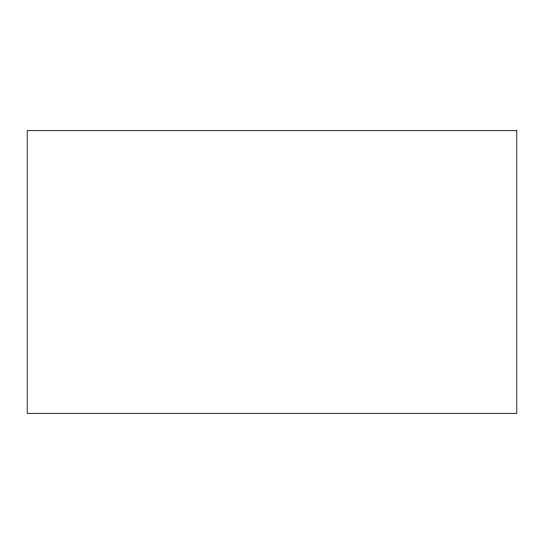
<?xml version="1.0" encoding="UTF-8"?>
<svg xmlns="http://www.w3.org/2000/svg" width="544" height="544" viewBox="0 0 544 544"><rect width="100%" height="100%" fill="white"/><g stroke="black" fill="none" stroke-linecap="round" stroke-linejoin="round"><path stroke-width="0.82" d="M516.8 130.669L27.2 130.669L27.2 413.331L516.8 413.331L516.8 130.669"/></g></svg>
